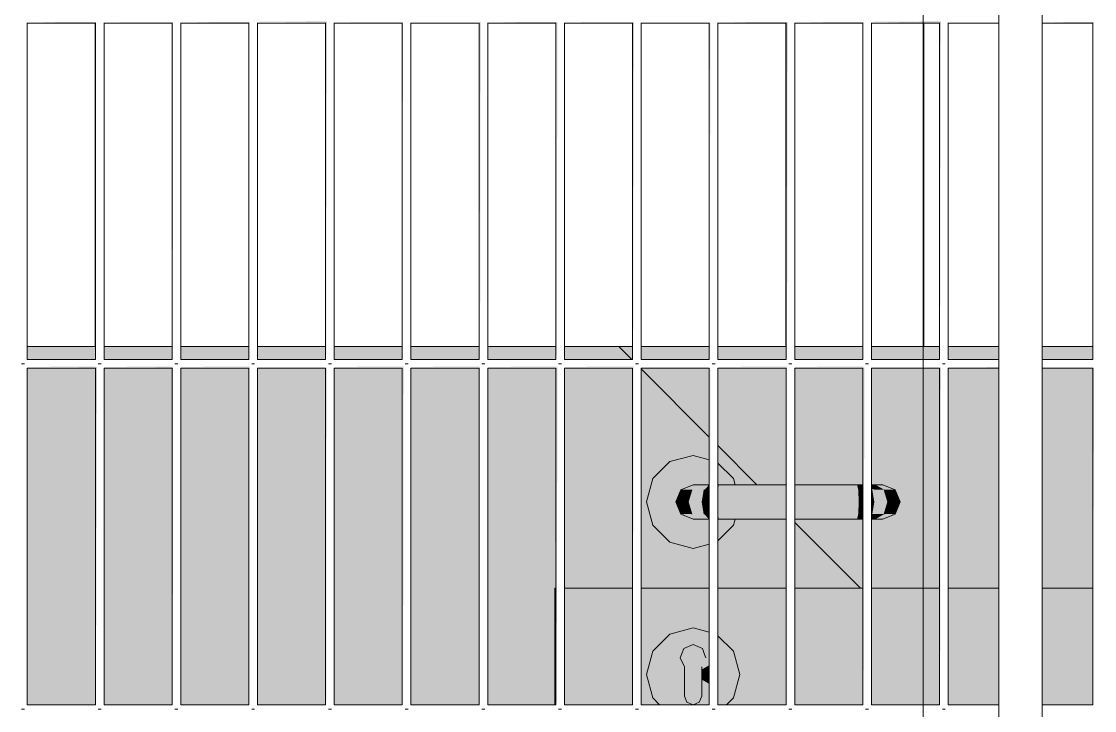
# Model space of a CAD drawing. Header units: metres. Extents: x -14 to 130, y -38 to 4.
# Drawn here: x 108.398 to 109.019, y -31.195 to -30.795 of the extents above; entities that cross this region are included whole.
import ezdxf

# ---------------------------------------------------------------- set-up
doc = ezdxf.new("R2010")
doc.units = ezdxf.units.M
doc.header["$MEASUREMENT"] = 0
for name, color, linetype in [('A-Ost_Ansicht Ost PP_2_140 Geländer transparent', 7, 'Continuous'), ('A-Ost_Ansicht Ost PP_2_717 Außen Ausstattung', 7, 'Continuous'), ('A-Ost_Ansicht Ost PP_2_725 Nachbarbebauung', 7, 'Continuous')]:
    doc.layers.add(name, color=color, linetype=linetype)

msp = doc.modelspace()

# ---------------------------------------------------------------- hatches: boundary and pattern name
at = {"layer": 'A-Ost_Ansicht Ost PP_2_140 Geländer transparent', "linetype": 'Continuous', "lineweight": 0, "true_color": 0x000000}
for points in [[(108.40087, -30.98373), (108.40087, -30.99123), (108.44034, -30.99123), (108.44034, -30.98373)], [(108.44534, -30.99123), (108.4848, -30.99123), (108.4848, -30.98373), (108.44534, -30.98373)], [(108.4898, -30.98373), (108.4898, -30.99123), (108.52927, -30.99123), (108.52927, -30.98373)], [(108.53427, -30.99123), (108.57373, -30.99123), (108.57373, -30.98373), (108.53427, -30.98373)], [(108.57873, -30.99123), (108.61819, -30.99123), (108.61819, -30.98373), (108.57873, -30.98373)], [(108.66266, -30.98373), (108.62319, -30.98373), (108.62319, -30.99123), (108.66266, -30.99123)], [(108.66766, -30.99123), (108.70712, -30.99123), (108.70712, -30.98373), (108.66766, -30.98373)], [(108.75159, -30.98373), (108.71212, -30.98373), (108.71212, -30.99123), (108.75159, -30.99123)], [(108.75659, -30.98373), (108.75659, -30.99123), (108.79605, -30.99123), (108.79605, -30.98373)], [(108.84052, -30.98373), (108.80105, -30.98373), (108.80105, -30.99123), (108.84052, -30.99123)], [(108.84552, -30.99123), (108.88498, -30.99123), (108.88498, -30.98373), (108.84552, -30.98373)], [(108.88998, -30.99123), (108.92944, -30.99123), (108.92944, -30.98373), (108.88998, -30.98373)], [(108.93444, -30.99123), (108.9639, -30.99123), (108.9639, -30.98373), (108.93444, -30.98373)], [(108.98892, -30.99123), (109.01837, -30.99123), (109.01837, -30.98373), (108.98892, -30.98373)], [(108.44034, -30.99623), (108.40087, -30.99623), (108.40087, -31.19123), (108.44034, -31.19123)], [(108.44534, -30.99623), (108.44534, -31.19123), (108.4848, -31.19123), (108.4848, -30.99623)], [(108.4898, -31.19123), (108.52927, -31.19123), (108.52927, -30.99623), (108.4898, -30.99623)], [(108.53427, -31.19123), (108.57373, -31.19123), (108.57373, -30.99623), (108.53427, -30.99623)], [(108.57873, -30.99623), (108.57873, -31.19123), (108.61819, -31.19123), (108.61819, -30.99623)], [(108.62319, -30.99623), (108.62319, -31.19123), (108.66266, -31.19123), (108.66266, -30.99623)], [(108.66766, -30.99623), (108.66766, -31.19123), (108.70665, -31.19123), (108.70665, -31.12373), (108.70712, -30.99623)], [(108.75159, -30.99623), (108.71212, -30.99623), (108.71212, -31.12373), (108.75159, -31.12373)], [(108.79605, -30.99623), (108.75659, -30.99623), (108.75659, -31.12373), (108.79605, -31.12373), (108.79605, -31.09821), (108.78665, -31.10073), (108.77315, -31.09711), (108.76327, -31.08723), (108.75965, -31.07373), (108.76327, -31.06023), (108.77315, -31.05035), (108.78665, -31.04673), (108.79605, -31.04925)], [(108.80105, -31.05125), (108.81004, -31.06023), (108.81097, -31.06373), (108.84052, -31.06373), (108.84052, -30.99623), (108.80105, -30.99623)], [(108.84552, -30.99623), (108.84552, -31.06373), (108.88498, -31.06373), (108.88498, -30.99623)], [(108.89665, -31.08373), (108.88998, -31.08373), (108.88998, -31.12373), (108.92944, -31.12373), (108.92944, -30.99623), (108.88998, -30.99623), (108.88998, -31.06373), (108.89665, -31.06373), (108.90372, -31.06666), (108.90665, -31.07373), (108.90372, -31.0808)], [(108.9639, -30.99623), (108.93444, -30.99623), (108.93444, -31.12373), (108.9639, -31.12373)], [(108.98892, -30.99623), (108.98892, -31.12373), (109.01837, -31.12373), (109.01837, -30.99623)], [(108.75965, -31.07373), (108.76327, -31.08723), (108.77315, -31.09711), (108.78665, -31.10073), (108.79605, -31.09821), (108.79605, -31.08373), (108.78665, -31.08373), (108.77958, -31.0808), (108.77665, -31.07373), (108.77958, -31.06666), (108.78665, -31.06373), (108.79605, -31.06373), (108.79605, -31.04925), (108.78665, -31.04673), (108.77315, -31.05035), (108.76327, -31.06023)], [(108.80105, -31.05125), (108.80105, -31.06373), (108.81097, -31.06373), (108.81004, -31.06023)], [(108.77958, -31.06666), (108.77665, -31.07373), (108.77838, -31.07373), (108.78113, -31.06666)], [(108.78113, -31.06666), (108.77838, -31.07373), (108.78384, -31.07373), (108.78595, -31.06666)], [(108.78665, -31.06373), (108.77958, -31.06666), (108.78113, -31.06666), (108.7878, -31.06373)], [(108.7878, -31.06373), (108.78113, -31.06666), (108.78595, -31.06666), (108.79105, -31.06373)], [(108.78595, -31.06666), (108.78384, -31.07373), (108.79201, -31.07373), (108.79315, -31.06666)], [(108.79105, -31.06373), (108.78595, -31.06666), (108.79315, -31.06666), (108.79591, -31.06373)], [(108.79201, -31.07373), (108.79605, -31.07373), (108.79605, -31.06666), (108.79315, -31.06666)], [(108.79315, -31.06666), (108.79605, -31.06666), (108.79605, -31.06373)], [(108.80105, -31.06373), (108.80105, -31.06626), (108.80165, -31.06373)], [(108.80105, -31.06666), (108.84052, -31.06666), (108.84052, -31.06373), (108.80165, -31.06373), (108.80105, -31.06626)], [(108.80105, -31.06666), (108.80105, -31.07373), (108.84052, -31.07373), (108.84052, -31.06666)], [(108.88165, -31.06373), (108.84552, -31.06373), (108.84552, -31.06666), (108.88235, -31.06666)], [(108.88235, -31.06666), (108.84552, -31.06666), (108.84552, -31.07373), (108.88264, -31.07373)], [(108.88165, -31.06373), (108.88235, -31.06666), (108.88498, -31.06666), (108.88498, -31.06373)], [(108.88235, -31.06666), (108.88264, -31.07373), (108.88498, -31.07373), (108.88498, -31.06666)], [(108.89226, -31.06373), (108.88998, -31.06373), (108.88998, -31.06648), (108.89736, -31.06666)], [(108.89015, -31.06666), (108.88998, -31.07373), (108.8913, -31.07373)], [(108.89015, -31.06666), (108.8913, -31.07373), (108.89947, -31.07373), (108.89736, -31.06666)], [(108.89226, -31.06373), (108.89736, -31.06666), (108.90217, -31.06666), (108.89551, -31.06373)], [(108.89551, -31.06373), (108.90217, -31.06666), (108.90372, -31.06666), (108.89665, -31.06373)], [(108.89736, -31.06666), (108.89947, -31.07373), (108.90493, -31.07373), (108.90217, -31.06666)], [(108.90217, -31.06666), (108.90493, -31.07373), (108.90665, -31.07373), (108.90372, -31.06666)], [(108.77665, -31.07373), (108.77958, -31.0808), (108.78113, -31.0808), (108.77838, -31.07373)], [(108.77838, -31.07373), (108.78113, -31.0808), (108.78595, -31.0808), (108.78384, -31.07373)], [(108.78384, -31.07373), (108.78595, -31.0808), (108.79315, -31.0808), (108.79201, -31.07373)], [(108.79201, -31.07373), (108.79315, -31.0808), (108.79605, -31.0808), (108.79605, -31.07373)], [(108.80105, -31.07373), (108.80105, -31.0808), (108.84052, -31.0808), (108.84052, -31.07373)], [(108.88264, -31.07373), (108.84552, -31.07373), (108.84552, -31.0808), (108.88235, -31.0808)], [(108.88235, -31.0808), (108.88498, -31.0808), (108.88498, -31.07373), (108.88264, -31.07373)], [(108.8913, -31.07373), (108.88998, -31.07373), (108.88998, -31.0808)], [(108.8913, -31.07373), (108.89015, -31.0808), (108.89736, -31.0808), (108.89947, -31.07373)], [(108.89947, -31.07373), (108.89736, -31.0808), (108.90217, -31.0808), (108.90493, -31.07373)], [(108.90493, -31.07373), (108.90217, -31.0808), (108.90372, -31.0808), (108.90665, -31.07373)], [(108.77958, -31.0808), (108.78665, -31.08373), (108.7878, -31.08373), (108.78113, -31.0808)], [(108.78113, -31.0808), (108.7878, -31.08373), (108.79105, -31.08373), (108.78595, -31.0808)], [(108.78595, -31.0808), (108.79105, -31.08373), (108.79591, -31.08373), (108.79315, -31.0808)], [(108.79315, -31.0808), (108.79591, -31.08373), (108.79605, -31.0808)], [(108.80105, -31.0812), (108.80165, -31.08373), (108.84052, -31.08373), (108.84052, -31.0808), (108.80105, -31.0808)], [(108.80105, -31.0812), (108.80105, -31.08373), (108.80165, -31.08373)], [(108.88235, -31.0808), (108.84552, -31.0808), (108.84552, -31.08373), (108.88165, -31.08373)], [(108.88165, -31.08373), (108.88498, -31.08373), (108.88498, -31.0808), (108.88235, -31.0808)], [(108.89015, -31.0808), (108.88998, -31.08373), (108.89226, -31.08373), (108.89736, -31.0808)], [(108.89736, -31.0808), (108.89226, -31.08373), (108.89551, -31.08373), (108.90217, -31.0808)], [(108.90217, -31.0808), (108.89551, -31.08373), (108.89665, -31.08373), (108.90372, -31.0808)], [(108.80105, -31.09621), (108.80105, -31.12373), (108.84052, -31.12373), (108.84052, -31.08373), (108.81097, -31.08373), (108.81004, -31.08723)], [(108.80105, -31.09621), (108.81004, -31.08723), (108.81097, -31.08373), (108.80105, -31.08373)], [(108.84552, -31.12373), (108.88498, -31.12373), (108.88498, -31.08373), (108.84552, -31.08373)], [(108.70665, -31.12373), (108.70665, -31.19123), (108.70712, -31.12373)], [(108.71212, -31.12373), (108.71212, -31.19123), (108.75159, -31.19123), (108.75159, -31.12373)], [(108.75659, -31.12373), (108.75659, -31.19123), (108.76727, -31.19123), (108.76327, -31.18723), (108.75965, -31.17373), (108.76327, -31.16023), (108.77315, -31.15035), (108.78665, -31.14673), (108.79605, -31.14925), (108.79605, -31.12373)], [(108.80105, -31.12373), (108.80105, -31.15125), (108.81004, -31.16023), (108.81365, -31.17373), (108.81004, -31.18723), (108.80604, -31.19123), (108.84052, -31.19123), (108.84052, -31.12373)], [(108.84552, -31.12373), (108.84552, -31.19123), (108.88498, -31.19123), (108.88498, -31.12373)], [(108.92944, -31.12373), (108.88998, -31.12373), (108.88998, -31.19123), (108.92944, -31.19123)], [(108.9639, -31.12373), (108.93444, -31.12373), (108.93444, -31.19123), (108.9639, -31.19123)], [(108.98892, -31.19123), (109.01837, -31.19123), (109.01837, -31.12373), (108.98892, -31.12373)], [(108.78665, -31.14673), (108.77315, -31.15035), (108.78665, -31.14683)], [(108.78128, -31.15859), (108.78665, -31.1563), (108.78665, -31.14683), (108.7732, -31.15043), (108.77993, -31.16209)], [(108.78665, -31.14673), (108.79605, -31.14935)], [(108.79605, -31.14935), (108.78665, -31.14683), (108.78665, -31.1563), (108.79203, -31.15859), (108.79337, -31.16209), (108.79605, -31.15745)], [(108.77315, -31.15035), (108.76327, -31.16023), (108.7732, -31.15043)], [(108.77919, -31.16404), (108.77993, -31.16209), (108.7732, -31.15043), (108.76336, -31.16028), (108.78165, -31.17084), (108.78165, -31.16933)], [(108.81004, -31.16023), (108.80105, -31.15125), (108.80995, -31.16028)], [(108.80105, -31.15138), (108.80105, -31.16542), (108.80995, -31.16028)], [(108.76327, -31.16023), (108.75965, -31.17373), (108.76336, -31.16028)], [(108.78165, -31.17373), (108.78165, -31.17084), (108.76336, -31.16028), (108.75975, -31.17373)], [(108.78128, -31.15859), (108.77919, -31.16404), (108.78165, -31.16933), (108.78165, -31.18623), (108.78312, -31.18977), (108.78665, -31.19123), (108.79019, -31.18977), (108.79165, -31.18623), (108.79165, -31.16933), (108.79412, -31.16404), (108.79203, -31.15859), (108.78665, -31.1563)], [(108.79165, -31.17084), (108.79605, -31.1683), (108.79605, -31.15745), (108.79337, -31.16209), (108.79412, -31.16404), (108.79165, -31.16933)], [(108.80995, -31.16028), (108.80105, -31.16542), (108.80105, -31.17373), (108.81355, -31.17373)], [(108.81365, -31.17373), (108.81004, -31.16023), (108.81355, -31.17373)], [(108.75965, -31.17373), (108.76327, -31.18723), (108.75975, -31.17373)], [(108.78165, -31.17662), (108.78165, -31.17373), (108.75975, -31.17373), (108.76336, -31.18718)], [(108.79165, -31.17084), (108.79165, -31.17373), (108.79605, -31.17373), (108.79605, -31.1683)], [(108.79165, -31.17373), (108.79165, -31.17662), (108.79605, -31.17916), (108.79605, -31.17373)], [(108.81355, -31.17373), (108.80105, -31.17373), (108.80105, -31.18204), (108.80995, -31.18718)], [(108.81004, -31.18723), (108.81365, -31.17373), (108.80995, -31.18718)], [(108.76336, -31.18718), (108.76741, -31.19123), (108.77655, -31.19123), (108.78165, -31.18239), (108.78165, -31.17662)], [(108.79165, -31.18239), (108.79605, -31.19001), (108.79605, -31.17916), (108.79165, -31.17662)], [(108.78165, -31.18239), (108.77655, -31.19123), (108.78665, -31.19123), (108.78312, -31.18977), (108.78165, -31.18623)], [(108.79019, -31.18977), (108.78665, -31.19123), (108.79605, -31.19123), (108.79605, -31.19001), (108.79165, -31.18239), (108.79165, -31.18623)], [(108.80105, -31.19123), (108.8059, -31.19123), (108.80995, -31.18718), (108.80105, -31.18204)], [(108.76336, -31.18718), (108.76727, -31.19123)], [(108.8059, -31.19123), (108.81004, -31.18723)]]:
    msp.add_hatch(color=18, dxfattribs=at).paths.add_polyline_path(points)
at = {"layer": 'A-Ost_Ansicht Ost PP_2_717 Außen Ausstattung', "linetype": 'Continuous', "lineweight": 0, "true_color": 0x000000}
for points in [[(108.39998, -30.79534), (108.44092, -30.79564)], [(108.44092, -30.79564), (108.40029, -30.79564), (108.44067, -30.79589)], [(108.44067, -30.79589), (108.40054, -30.79589), (108.44049, -30.79608)], [(108.44049, -30.79608), (108.40072, -30.79608), (108.44038, -30.79619)], [(108.44038, -30.99127), (108.44049, -30.79608)], [(108.44067, -30.79589), (108.44049, -30.99138)], [(108.44092, -30.79564), (108.44067, -30.99156)], [(108.44092, -30.99181), (108.44123, -30.79534)], [(108.44444, -30.79534), (108.48539, -30.79564)], [(108.44475, -30.79564), (108.48514, -30.79589)], [(108.48514, -30.79589), (108.445, -30.79589), (108.48495, -30.79608)], [(108.48495, -30.79608), (108.44519, -30.79608), (108.48484, -30.79619)], [(108.48495, -30.79608), (108.48484, -30.99127)], [(108.48495, -30.79608), (108.48495, -30.99138), (108.48514, -30.79589)], [(108.48514, -30.79589), (108.48514, -30.99156), (108.48539, -30.79564)], [(108.48539, -30.99181), (108.48569, -30.79534)], [(108.48891, -30.79534), (108.52985, -30.79564)], [(108.52985, -30.79564), (108.48922, -30.79564), (108.5296, -30.79589)], [(108.5296, -30.79589), (108.48947, -30.79589), (108.52942, -30.79608)], [(108.48965, -30.79608), (108.5293, -30.79619)], [(108.5293, -30.99127), (108.52942, -30.79608)], [(108.52942, -30.79608), (108.52942, -30.99138), (108.5296, -30.79589)], [(108.52985, -30.79564), (108.5296, -30.99156)], [(108.52985, -30.99181), (108.53016, -30.79534)], [(108.57462, -30.79534), (108.53337, -30.79534), (108.57431, -30.79564)], [(108.57431, -30.79564), (108.53368, -30.79564), (108.57406, -30.79589)], [(108.53393, -30.79589), (108.57388, -30.79608)], [(108.53411, -30.79608), (108.57377, -30.79619)], [(108.57388, -30.79608), (108.57377, -30.99127)], [(108.57388, -30.79608), (108.57388, -30.99138), (108.57406, -30.79589)], [(108.57406, -30.79589), (108.57406, -30.99156), (108.57431, -30.79564)], [(108.57431, -30.79564), (108.57431, -30.99181), (108.57462, -30.79534)], [(108.57784, -30.79534), (108.61878, -30.79564)], [(108.57814, -30.79564), (108.61853, -30.79589)], [(108.61853, -30.79589), (108.57839, -30.79589), (108.61834, -30.79608)], [(108.57858, -30.79608), (108.61823, -30.79619)], [(108.61823, -30.99127), (108.61834, -30.79608)], [(108.61834, -30.79608), (108.61834, -30.99138), (108.61853, -30.79589)], [(108.61878, -30.79564), (108.61853, -30.99156)], [(108.61878, -30.99181), (108.61909, -30.79534)], [(108.6223, -30.79534), (108.66324, -30.79564)], [(108.62261, -30.79564), (108.66299, -30.79589)], [(108.62286, -30.79589), (108.66281, -30.79608)], [(108.66281, -30.79608), (108.62304, -30.79608), (108.6627, -30.79619)], [(108.66281, -30.79608), (108.6627, -30.99127)], [(108.66299, -30.79589), (108.66281, -30.99138)], [(108.66299, -30.79589), (108.66299, -30.99156), (108.66324, -30.79564)], [(108.66324, -30.79564), (108.66324, -30.99181), (108.66355, -30.79534)], [(108.66676, -30.79534), (108.70771, -30.79564)], [(108.70771, -30.79564), (108.66707, -30.79564), (108.70746, -30.79589)], [(108.70746, -30.79589), (108.66732, -30.79589), (108.70727, -30.79608)], [(108.66751, -30.79608), (108.70716, -30.79619)], [(108.70716, -30.79619), (108.70716, -30.99127), (108.70727, -30.79608)], [(108.70727, -30.79608), (108.70727, -30.99138), (108.70746, -30.79589)], [(108.70771, -30.79564), (108.70746, -30.99156)], [(108.70771, -30.79564), (108.70771, -30.99181), (108.70801, -30.79534)], [(108.71123, -30.79534), (108.75217, -30.79564)], [(108.71154, -30.79564), (108.75192, -30.79589)], [(108.75192, -30.79589), (108.71179, -30.79589), (108.75174, -30.79608)], [(108.71197, -30.79608), (108.75163, -30.79619)], [(108.75174, -30.79608), (108.75163, -30.99127)], [(108.75174, -30.79608), (108.75174, -30.99138), (108.75192, -30.79589)], [(108.75192, -30.79589), (108.75192, -30.99156), (108.75217, -30.79564)], [(108.75217, -30.79564), (108.75217, -30.99181), (108.75248, -30.79534)], [(108.75569, -30.79534), (108.79664, -30.79564)], [(108.756, -30.79564), (108.79639, -30.79589)], [(108.75625, -30.79589), (108.7962, -30.79608)], [(108.7962, -30.79608), (108.75644, -30.79608), (108.79609, -30.79619)], [(108.79609, -30.99127), (108.7962, -30.79608)], [(108.7962, -30.79608), (108.7962, -30.99138), (108.79639, -30.79589)], [(108.79639, -30.79589), (108.79639, -30.99156), (108.79664, -30.79564)], [(108.79664, -30.99181), (108.79694, -30.79534)], [(108.80016, -30.79534), (108.8411, -30.79564)], [(108.8411, -30.79564), (108.80047, -30.79564), (108.84085, -30.79589)], [(108.84085, -30.79589), (108.80072, -30.79589), (108.84067, -30.79608)], [(108.84067, -30.79608), (108.8009, -30.79608), (108.84055, -30.79619)], [(108.84067, -30.79608), (108.84055, -30.99127)], [(108.84067, -30.79608), (108.84067, -30.99138), (108.84085, -30.79589)], [(108.84085, -30.79589), (108.84085, -30.99156), (108.8411, -30.79564)], [(108.8411, -30.79564), (108.8411, -30.99181), (108.84141, -30.79534)], [(108.84462, -30.79534), (108.88556, -30.79564)], [(108.88556, -30.79564), (108.84493, -30.79564), (108.88531, -30.79589)], [(108.88531, -30.79589), (108.84518, -30.79589), (108.88513, -30.79608)], [(108.84536, -30.79608), (108.88502, -30.79619)], [(108.88502, -30.99127), (108.88513, -30.79608)], [(108.88513, -30.79608), (108.88513, -30.99138), (108.88531, -30.79589)], [(108.88556, -30.79564), (108.88531, -30.99156)], [(108.88556, -30.99181), (108.88587, -30.79534)], [(108.93034, -30.79534), (108.88909, -30.79534), (108.93003, -30.79564)], [(108.93003, -30.79564), (108.88939, -30.79564), (108.92978, -30.79589)], [(108.92978, -30.79589), (108.88964, -30.79589), (108.92959, -30.79608)], [(108.92959, -30.79608), (108.88983, -30.79608), (108.92948, -30.79619)], [(108.92959, -30.79608), (108.92948, -30.99127)], [(108.92978, -30.79589), (108.92959, -30.99138)], [(108.92978, -30.79589), (108.92978, -30.99156), (108.93003, -30.79564)], [(108.93003, -30.79564), (108.93003, -30.99181), (108.93034, -30.79534)], [(108.93355, -30.79534), (108.9639, -30.79564)], [(108.93386, -30.79564), (108.9639, -30.79589)], [(108.93411, -30.79589), (108.9639, -30.79608)], [(108.93429, -30.79608), (108.9639, -30.79619)], [(108.98891, -30.79534), (109.01896, -30.79564)], [(109.01896, -30.79564), (108.98891, -30.79564), (109.01871, -30.79589)], [(109.01871, -30.79589), (108.98891, -30.79589), (109.01852, -30.79608)], [(108.98891, -30.79619), (109.01841, -30.79619), (108.98891, -30.79608)], [(109.01852, -30.79608), (109.01841, -30.99127)], [(109.01871, -30.79589), (109.01852, -30.99138)], [(109.01871, -30.99156), (109.01896, -30.79564)], [(109.01896, -30.99181), (109.01926, -30.79534)], [(108.95182, -30.99127), (108.9639, -30.99138)], [(108.95224, -30.99138), (108.9639, -30.99156)], [(108.95264, -30.99156), (108.9639, -30.99181)], [(108.95299, -30.99181), (108.9639, -30.99212)], [(108.9533, -30.99212), (108.9639, -30.99248)], [(108.95355, -30.99248), (108.9639, -30.99287)], [(108.95374, -30.99287), (108.9639, -30.9933)], [(108.95385, -30.9933), (108.9639, -30.99373)], [(108.95389, -30.99373), (108.9639, -30.99416)], [(108.44123, -30.99534), (108.39998, -30.99534), (108.44092, -30.99564)], [(108.44092, -30.99564), (108.40029, -30.99564), (108.44067, -30.99589)], [(108.40054, -30.99589), (108.44049, -30.99608)], [(108.44049, -30.99608), (108.40072, -30.99608), (108.44038, -30.99619)], [(108.44038, -30.99619), (108.44038, -31.19127), (108.44049, -30.99608)], [(108.44067, -30.99589), (108.44049, -31.19138)], [(108.44067, -30.99589), (108.44067, -31.19156), (108.44092, -30.99564)], [(108.44092, -30.99564), (108.44092, -31.19181), (108.44123, -30.99534)], [(108.48569, -30.99534), (108.44444, -30.99534), (108.48539, -30.99564)], [(108.48539, -30.99564), (108.44475, -30.99564), (108.48514, -30.99589)], [(108.445, -30.99589), (108.48495, -30.99608)], [(108.48495, -30.99608), (108.44519, -30.99608), (108.48484, -30.99619)], [(108.48484, -30.99619), (108.48484, -31.19127), (108.48495, -30.99608)], [(108.48495, -30.99608), (108.48495, -31.19138), (108.48514, -30.99589)], [(108.48514, -30.99589), (108.48514, -31.19156), (108.48539, -30.99564)], [(108.48569, -30.99534), (108.48539, -31.19181)], [(108.53016, -30.99534), (108.48891, -30.99534), (108.52985, -30.99564)], [(108.48922, -30.99564), (108.5296, -30.99589)], [(108.5296, -30.99589), (108.48947, -30.99589), (108.52942, -30.99608)], [(108.52942, -30.99608), (108.48965, -30.99608), (108.5293, -30.99619)], [(108.5293, -30.99619), (108.5293, -31.19127), (108.52942, -30.99608)], [(108.5296, -30.99589), (108.52942, -31.19138)], [(108.52985, -30.99564), (108.5296, -31.19156)], [(108.52985, -31.19181), (108.53016, -30.99534)], [(108.53337, -30.99534), (108.57431, -30.99564)], [(108.53368, -30.99564), (108.57406, -30.99589)], [(108.53393, -30.99589), (108.57388, -30.99608)], [(108.53411, -30.99608), (108.57377, -30.99619)], [(108.57388, -30.99608), (108.57377, -31.19127)], [(108.57388, -30.99608), (108.57388, -31.19138), (108.57406, -30.99589)], [(108.57406, -30.99589), (108.57406, -31.19156), (108.57431, -30.99564)], [(108.57462, -30.99534), (108.57431, -31.19181)], [(108.61909, -30.99534), (108.57784, -30.99534), (108.61878, -30.99564)], [(108.57814, -30.99564), (108.61853, -30.99589)], [(108.61853, -30.99589), (108.57839, -30.99589), (108.61834, -30.99608)], [(108.61834, -30.99608), (108.57858, -30.99608), (108.61823, -30.99619)], [(108.61823, -30.99619), (108.61823, -31.19127), (108.61834, -30.99608)], [(108.61853, -30.99589), (108.61834, -31.19138)], [(108.61878, -30.99564), (108.61853, -31.19156)], [(108.61878, -30.99564), (108.61878, -31.19181), (108.61909, -30.99534)], [(108.66355, -30.99534), (108.6223, -30.99534), (108.66324, -30.99564)], [(108.62261, -30.99564), (108.66299, -30.99589)], [(108.66299, -30.99589), (108.62286, -30.99589), (108.66281, -30.99608)], [(108.62304, -30.99608), (108.6627, -30.99619)], [(108.6627, -30.99619), (108.6627, -31.19127), (108.66281, -30.99608)], [(108.66281, -30.99608), (108.66281, -31.19138), (108.66299, -30.99589)], [(108.66324, -30.99564), (108.66299, -31.19156)], [(108.66355, -30.99534), (108.66324, -31.19181)], [(108.70801, -30.99534), (108.66676, -30.99534), (108.70771, -30.99564)], [(108.66707, -30.99564), (108.70746, -30.99589)], [(108.66732, -30.99589), (108.70727, -30.99608)], [(108.70727, -30.99608), (108.66751, -30.99608), (108.70716, -30.99619)], [(108.70716, -31.19127), (108.70727, -30.99608)], [(108.70746, -30.99589), (108.70727, -31.19138)], [(108.70746, -30.99589), (108.70746, -31.19156), (108.70771, -30.99564)], [(108.70771, -30.99564), (108.70771, -31.19181), (108.70801, -30.99534)], [(108.75248, -30.99534), (108.71123, -30.99534), (108.75217, -30.99564)], [(108.71154, -30.99564), (108.75192, -30.99589)], [(108.71179, -30.99589), (108.75174, -30.99608)], [(108.75174, -30.99608), (108.71197, -30.99608), (108.75163, -30.99619)], [(108.75163, -31.19127), (108.75174, -30.99608)], [(108.75192, -30.99589), (108.75174, -31.19138)], [(108.75217, -30.99564), (108.75192, -31.19156)], [(108.75217, -30.99564), (108.75217, -31.19181), (108.75248, -30.99534)], [(108.75569, -30.99534), (108.79664, -30.99564)], [(108.756, -30.99564), (108.79639, -30.99589)], [(108.75625, -30.99589), (108.7962, -30.99608)], [(108.75644, -30.99608), (108.79609, -30.99619)], [(108.79609, -31.19127), (108.7962, -30.99608)], [(108.79639, -30.99589), (108.7962, -31.19138)], [(108.79639, -30.99589), (108.79639, -31.19156), (108.79664, -30.99564)], [(108.79664, -31.19181), (108.79694, -30.99534)], [(108.84141, -30.99534), (108.80016, -30.99534), (108.8411, -30.99564)], [(108.80047, -30.99564), (108.84085, -30.99589)], [(108.84085, -30.99589), (108.80072, -30.99589), (108.84067, -30.99608)], [(108.84067, -30.99608), (108.8009, -30.99608), (108.84055, -30.99619)], [(108.84055, -31.19127), (108.84067, -30.99608)], [(108.84067, -30.99608), (108.84067, -31.19138), (108.84085, -30.99589)], [(108.8411, -30.99564), (108.84085, -31.19156)], [(108.84141, -30.99534), (108.8411, -31.19181)], [(108.88587, -30.99534), (108.84462, -30.99534), (108.88556, -30.99564)], [(108.84493, -30.99564), (108.88531, -30.99589)], [(108.88531, -30.99589), (108.84518, -30.99589), (108.88513, -30.99608)], [(108.84536, -30.99608), (108.88502, -30.99619)], [(108.88502, -31.19127), (108.88513, -30.99608)], [(108.88531, -30.99589), (108.88513, -31.19138)], [(108.88556, -30.99564), (108.88531, -31.19156)], [(108.88556, -30.99564), (108.88556, -31.19181), (108.88587, -30.99534)], [(108.88909, -30.99534), (108.93003, -30.99564)], [(108.88939, -30.99564), (108.92978, -30.99589)], [(108.88964, -30.99589), (108.92959, -30.99608)], [(108.88983, -30.99608), (108.92948, -30.99619)], [(108.92948, -31.19127), (108.92959, -30.99608)], [(108.92959, -30.99608), (108.92959, -31.19138), (108.92978, -30.99589)], [(108.92978, -30.99589), (108.92978, -31.19156), (108.93003, -30.99564)], [(108.93003, -30.99564), (108.93003, -31.19181), (108.93034, -30.99534)], [(108.93355, -30.99534), (108.9639, -30.99564)], [(108.9639, -30.99564), (108.93386, -30.99564), (108.9639, -30.99589)], [(108.93411, -30.99589), (108.9639, -30.99608)], [(108.93429, -30.99608), (108.9639, -30.99619)], [(108.95355, -30.99498), (108.9639, -30.99533)], [(108.95374, -30.99458), (108.9639, -30.99498)], [(108.95385, -30.99416), (108.9639, -30.99458)], [(108.98891, -30.99534), (109.01896, -30.99564)], [(108.98891, -30.99564), (109.01871, -30.99589)], [(108.98891, -30.99608), (109.01852, -30.99608), (108.98891, -30.99589)], [(108.98891, -30.99608), (109.01841, -30.99619)], [(109.01852, -30.99608), (109.01841, -31.19127)], [(109.01852, -30.99608), (109.01852, -31.19138), (109.01871, -30.99589)], [(109.01871, -30.99589), (109.01871, -31.19156), (109.01896, -30.99564)], [(109.01896, -31.19181), (109.01926, -30.99534)], [(108.95182, -31.19127), (108.9639, -31.19138)], [(108.95224, -31.19138), (108.9639, -31.19156)], [(108.95264, -31.19156), (108.9639, -31.19181)], [(108.95299, -31.19181), (108.9639, -31.19212)], [(108.9533, -31.19212), (108.9639, -31.19248)], [(108.95355, -31.19248), (108.9639, -31.19287)], [(108.95374, -31.19287), (108.9639, -31.1933)], [(108.95385, -31.1933), (108.9639, -31.19373)], [(108.95385, -31.19416), (108.9639, -31.19458)], [(108.95389, -31.19373), (108.9639, -31.19416)]]:
    msp.add_hatch(color=18, dxfattribs=at).paths.add_polyline_path(points)

# ---------------------------------------------------------------- linework, layer by layer
at = {"layer": 'A-Ost_Ansicht Ost PP_2_140 Geländer transparent', "color": 7, "linetype": 'Continuous', "lineweight": 18, "ltscale": 1000}
for p, q in [((108.40087, -30.98373), (108.44034, -30.98373)), ((108.44534, -30.98373), (108.4848, -30.98373)), ((108.4898, -30.98373), (108.52927, -30.98373)), ((108.53427, -30.98373), (108.57373, -30.98373)), ((108.57873, -30.98373), (108.6182, -30.98373)), ((108.62319, -30.98373), (108.66266, -30.98373)), ((108.66766, -30.98373), (108.70712, -30.98373)), ((108.71212, -30.98373), (108.75159, -30.98373)), ((108.75118, -30.99123), (108.74368, -30.98373)), ((108.75659, -30.98373), (108.79605, -30.98373)), ((108.80105, -30.98373), (108.84052, -30.98373)), ((108.84552, -30.98373), (108.88498, -30.98373)), ((108.88998, -30.98373), (108.92945, -30.98373)), ((108.93444, -30.98373), (108.9639, -30.98373)), ((108.98892, -30.98373), (109.01838, -30.98373)), ((108.79605, -31.03611), (108.75659, -30.99664)), ((108.82368, -31.06373), (108.80105, -31.04111)), ((108.88368, -31.12373), (108.84552, -31.08557))]:
    msp.add_line(p, q, dxfattribs=at)
at = {"layer": 'A-Ost_Ansicht Ost PP_2_140 Geländer transparent', "color": 7, "linetype": 'Continuous', "lineweight": 13, "ltscale": 1000}
for p, q in [((108.78665, -31.04673), (108.77315, -31.05035)), ((108.79605, -31.04925), (108.78665, -31.04673)), ((108.77315, -31.05035), (108.76327, -31.06023)), ((108.81004, -31.06023), (108.80105, -31.05124)), ((108.76327, -31.06023), (108.75965, -31.07373)), ((108.81097, -31.06373), (108.81004, -31.06023)), ((108.77958, -31.06666), (108.77665, -31.07373)), ((108.78113, -31.06666), (108.77838, -31.07373)), ((108.78665, -31.06373), (108.77958, -31.06666)), ((108.78595, -31.06666), (108.78384, -31.07373)), ((108.78665, -31.06373), (108.7878, -31.06373)), ((108.7878, -31.06373), (108.79105, -31.06373)), ((108.79105, -31.06373), (108.79591, -31.06373)), ((108.79315, -31.06666), (108.79201, -31.07373)), ((108.79591, -31.06373), (108.79605, -31.06373)), ((108.80105, -31.06373), (108.80165, -31.06373)), ((108.80165, -31.06373), (108.84052, -31.06373)), ((108.84552, -31.06373), (108.88165, -31.06373)), ((108.88165, -31.06373), (108.88498, -31.06373)), ((108.88998, -31.06373), (108.89226, -31.06373)), ((108.89015, -31.06666), (108.8913, -31.07373)), ((108.89226, -31.06373), (108.89551, -31.06373)), ((108.89551, -31.06373), (108.89665, -31.06373)), ((108.89665, -31.06373), (108.90372, -31.06666)), ((108.89736, -31.06666), (108.89947, -31.07373)), ((108.90217, -31.06666), (108.90493, -31.07373)), ((108.90372, -31.06666), (108.90665, -31.07373)), ((108.75965, -31.07373), (108.76327, -31.08723)), ((108.77665, -31.07373), (108.77958, -31.0808)), ((108.77838, -31.07373), (108.78113, -31.0808)), ((108.78384, -31.07373), (108.78595, -31.0808)), ((108.79201, -31.07373), (108.79315, -31.0808)), ((108.8913, -31.07373), (108.89015, -31.0808)), ((108.89947, -31.07373), (108.89736, -31.0808)), ((108.90493, -31.07373), (108.90217, -31.0808)), ((108.90665, -31.07373), (108.90372, -31.0808)), ((108.77958, -31.0808), (108.78665, -31.08373)), ((108.90372, -31.0808), (108.89665, -31.08373)), ((108.76327, -31.08723), (108.77315, -31.09711)), ((108.78665, -31.08373), (108.7878, -31.08373)), ((108.7878, -31.08373), (108.79105, -31.08373)), ((108.79105, -31.08373), (108.79591, -31.08373)), ((108.79591, -31.08373), (108.79605, -31.08373)), ((108.80105, -31.08373), (108.80165, -31.08373)), ((108.80105, -31.09621), (108.81004, -31.08723)), ((108.80165, -31.08373), (108.84052, -31.08373)), ((108.81004, -31.08723), (108.81097, -31.08373)), ((108.84552, -31.08373), (108.88165, -31.08373)), ((108.88165, -31.08373), (108.88498, -31.08373)), ((108.88998, -31.08373), (108.89226, -31.08373)), ((108.89226, -31.08373), (108.89551, -31.08373)), ((108.89551, -31.08373), (108.89665, -31.08373)), ((108.77315, -31.09711), (108.78665, -31.10073)), ((108.78665, -31.10073), (108.79605, -31.09821)), ((108.70712, -31.12373), (108.70665, -31.12373)), ((108.70665, -31.12373), (108.70665, -31.19123)), ((108.75159, -31.12373), (108.71212, -31.12373)), ((108.79605, -31.12373), (108.75659, -31.12373)), ((108.84052, -31.12373), (108.80105, -31.12373)), ((108.88498, -31.12373), (108.84552, -31.12373)), ((108.92944, -31.12373), (108.88998, -31.12373)), ((108.9639, -31.12373), (108.93444, -31.12373)), ((109.01837, -31.12373), (108.98892, -31.12373)), ((108.78665, -31.14673), (108.77315, -31.15035)), ((108.79605, -31.14925), (108.78665, -31.14673)), ((108.77315, -31.15035), (108.76327, -31.16023)), ((108.81004, -31.16023), (108.80105, -31.15125)), ((108.76327, -31.16023), (108.75965, -31.17373)), ((108.78128, -31.15859), (108.77993, -31.16209)), ((108.78665, -31.1563), (108.78128, -31.15859)), ((108.79203, -31.15859), (108.78665, -31.1563)), ((108.79337, -31.16209), (108.79203, -31.15859)), ((108.81365, -31.17373), (108.81004, -31.16023)), ((108.77993, -31.16209), (108.77919, -31.16404)), ((108.77919, -31.16404), (108.78165, -31.16933)), ((108.79412, -31.16404), (108.79337, -31.16209)), ((108.75965, -31.17373), (108.76327, -31.18723)), ((108.78165, -31.16933), (108.78165, -31.17084)), ((108.78165, -31.17084), (108.78165, -31.17373)), ((108.78165, -31.17373), (108.78165, -31.17662)), ((108.79165, -31.17084), (108.79165, -31.16933)), ((108.79165, -31.17084), (108.79165, -31.17373)), ((108.79165, -31.17373), (108.79165, -31.17662)), ((108.81004, -31.18723), (108.81365, -31.17373)), ((108.78165, -31.17662), (108.78165, -31.18239)), ((108.79165, -31.17662), (108.79165, -31.18239)), ((108.78165, -31.18239), (108.78165, -31.18623)), ((108.78165, -31.18623), (108.78312, -31.18976)), ((108.79019, -31.18976), (108.79165, -31.18623)), ((108.79165, -31.18239), (108.79165, -31.18623)), ((108.76327, -31.18723), (108.76727, -31.19123)), ((108.78312, -31.18976), (108.78665, -31.19123)), ((108.78665, -31.19123), (108.79019, -31.18976)), ((108.80604, -31.19123), (108.81004, -31.18723))]:
    msp.add_line(p, q, dxfattribs=at)
at = {"layer": 'A-Ost_Ansicht Ost PP_2_717 Außen Ausstattung', "color": 7, "linetype": 'Continuous', "lineweight": 13, "ltscale": 1000}
for p, q in [((108.9639, -31.48754), (108.9639, -30.39373)), ((108.9889, -31.48304), (108.9889, -30.39373)), ((108.40087, -30.99125), (108.40087, -30.79621)), ((108.40087, -30.79623), (108.44034, -30.79623)), ((108.44031, -30.98373), (108.44031, -30.79623)), ((108.44034, -30.99125), (108.44034, -30.79621)), ((108.44534, -30.99125), (108.44534, -30.79621)), ((108.44534, -30.79623), (108.4848, -30.79623)), ((108.48477, -30.98373), (108.48477, -30.79623)), ((108.4848, -30.99125), (108.4848, -30.79621)), ((108.4898, -30.99125), (108.4898, -30.79621)), ((108.4898, -30.79623), (108.52927, -30.79623)), ((108.52924, -30.98373), (108.52924, -30.79623)), ((108.52927, -30.99125), (108.52927, -30.79621)), ((108.53427, -30.99125), (108.53427, -30.79621)), ((108.53427, -30.79623), (108.57373, -30.79623)), ((108.5737, -30.98373), (108.5737, -30.79623)), ((108.57373, -30.99125), (108.57373, -30.79621)), ((108.57873, -30.99125), (108.57873, -30.79621)), ((108.57873, -30.79623), (108.61819, -30.79623)), ((108.61817, -30.98373), (108.61817, -30.79623)), ((108.61819, -30.99125), (108.61819, -30.79621)), ((108.62319, -30.99125), (108.62319, -30.79621)), ((108.62319, -30.79623), (108.66266, -30.79623)), ((108.66263, -30.98373), (108.66263, -30.79623)), ((108.66266, -30.99125), (108.66266, -30.79621)), ((108.66766, -30.99125), (108.66766, -30.79621)), ((108.66766, -30.79623), (108.70712, -30.79623)), ((108.7071, -30.98373), (108.7071, -30.79623)), ((108.70712, -30.99125), (108.70712, -30.79621)), ((108.71212, -30.99125), (108.71212, -30.79621)), ((108.71212, -30.79623), (108.75159, -30.79623)), ((108.75156, -30.98373), (108.75156, -30.79623)), ((108.75159, -30.99125), (108.75159, -30.79621)), ((108.75659, -30.99125), (108.75659, -30.79621)), ((108.75659, -30.79623), (108.79605, -30.79623)), ((108.79602, -30.98373), (108.79602, -30.79623)), ((108.79605, -30.99125), (108.79605, -30.79621)), ((108.80105, -30.99125), (108.80105, -30.79621)), ((108.80105, -30.79623), (108.84052, -30.79623)), ((108.84049, -30.98373), (108.84049, -30.79623)), ((108.84052, -30.99125), (108.84052, -30.79621)), ((108.84552, -30.99125), (108.84552, -30.79621)), ((108.84552, -30.79623), (108.88498, -30.79623)), ((108.88495, -30.98373), (108.88495, -30.79623)), ((108.88498, -30.99125), (108.88498, -30.79621)), ((108.88998, -30.99125), (108.88998, -30.79621)), ((108.88998, -30.79623), (108.92944, -30.79623)), ((108.92942, -30.98373), (108.92942, -30.79623)), ((108.92944, -30.99125), (108.92944, -30.79621)), ((108.93444, -30.99125), (108.93444, -30.79621)), ((108.93444, -30.79623), (108.9639, -30.79623)), ((108.96388, -30.98373), (108.96388, -30.79623)), ((108.9889, -30.79623), (109.01837, -30.79623)), ((108.98892, -30.99123), (108.98892, -30.79623)), ((109.01835, -30.98373), (109.01835, -30.79623)), ((109.01837, -30.99125), (109.01837, -30.79621)), ((108.39752, -30.99373), (108.39794, -30.99373)), ((108.39794, -30.99373), (108.39837, -30.99373)), ((108.39837, -30.99373), (108.39881, -30.99373)), ((108.39881, -30.99373), (108.39923, -30.99373)), ((108.40087, -30.99123), (108.44034, -30.99123)), ((108.44198, -30.99373), (108.4424, -30.99373)), ((108.4424, -30.99373), (108.44284, -30.99373)), ((108.44284, -30.99373), (108.44327, -30.99373)), ((108.44327, -30.99373), (108.44369, -30.99373)), ((108.44534, -30.99123), (108.4848, -30.99123)), ((108.48644, -30.99373), (108.48687, -30.99373)), ((108.48687, -30.99373), (108.4873, -30.99373)), ((108.4873, -30.99373), (108.48773, -30.99373)), ((108.48773, -30.99373), (108.48815, -30.99373)), ((108.4898, -30.99123), (108.52927, -30.99123)), ((108.53091, -30.99373), (108.53133, -30.99373)), ((108.53133, -30.99373), (108.53176, -30.99373)), ((108.53176, -30.99373), (108.5322, -30.99373)), ((108.5322, -30.99373), (108.53262, -30.99373)), ((108.53427, -30.99123), (108.57373, -30.99123)), ((108.57537, -30.99373), (108.57579, -30.99373)), ((108.57579, -30.99373), (108.57623, -30.99373)), ((108.57623, -30.99373), (108.57666, -30.99373)), ((108.57666, -30.99373), (108.57708, -30.99373)), ((108.57873, -30.99123), (108.61819, -30.99123)), ((108.61984, -30.99373), (108.62026, -30.99373)), ((108.62026, -30.99373), (108.62069, -30.99373)), ((108.62069, -30.99373), (108.62113, -30.99373)), ((108.62113, -30.99373), (108.62155, -30.99373)), ((108.62319, -30.99123), (108.66266, -30.99123)), ((108.6643, -30.99373), (108.66472, -30.99373)), ((108.66472, -30.99373), (108.66516, -30.99373)), ((108.66516, -30.99373), (108.66559, -30.99373)), ((108.66559, -30.99373), (108.66601, -30.99373)), ((108.66766, -30.99123), (108.70712, -30.99123)), ((108.70877, -30.99373), (108.70919, -30.99373)), ((108.70919, -30.99373), (108.70962, -30.99373)), ((108.70962, -30.99373), (108.71006, -30.99373)), ((108.71006, -30.99373), (108.71048, -30.99373)), ((108.71212, -30.99123), (108.75159, -30.99123)), ((108.75323, -30.99373), (108.75365, -30.99373)), ((108.75365, -30.99373), (108.75409, -30.99373)), ((108.75409, -30.99373), (108.75452, -30.99373)), ((108.75452, -30.99373), (108.75494, -30.99373)), ((108.75659, -30.99123), (108.79605, -30.99123)), ((108.79769, -30.99373), (108.79812, -30.99373)), ((108.79812, -30.99373), (108.79855, -30.99373)), ((108.79855, -30.99373), (108.79898, -30.99373)), ((108.79898, -30.99373), (108.7994, -30.99373)), ((108.80105, -30.99123), (108.84052, -30.99123)), ((108.84216, -30.99373), (108.84258, -30.99373)), ((108.84258, -30.99373), (108.84301, -30.99373)), ((108.84301, -30.99373), (108.84345, -30.99373)), ((108.84345, -30.99373), (108.84387, -30.99373)), ((108.84552, -30.99123), (108.88498, -30.99123)), ((108.88662, -30.99373), (108.88704, -30.99373)), ((108.88704, -30.99373), (108.88748, -30.99373)), ((108.88748, -30.99373), (108.88791, -30.99373)), ((108.88791, -30.99373), (108.88833, -30.99373)), ((108.88998, -30.99123), (108.92945, -30.99123)), ((108.93109, -30.99373), (108.93151, -30.99373)), ((108.93151, -30.99373), (108.93194, -30.99373)), ((108.93194, -30.99373), (108.93238, -30.99373)), ((108.93238, -30.99373), (108.9328, -30.99373)), ((108.93444, -30.99123), (108.9639, -30.99123)), ((108.9889, -30.99123), (109.01837, -30.99123)), ((108.40087, -31.19125), (108.40087, -30.99621)), ((108.40087, -30.99623), (108.44034, -30.99623)), ((108.44034, -31.19125), (108.44034, -30.99621)), ((108.44534, -31.19125), (108.44534, -30.99621)), ((108.44534, -30.99623), (108.4848, -30.99623)), ((108.4848, -31.19125), (108.4848, -30.99621)), ((108.4898, -31.19125), (108.4898, -30.99621)), ((108.4898, -30.99623), (108.52927, -30.99623)), ((108.52927, -31.19125), (108.52927, -30.99621)), ((108.53427, -31.19125), (108.53427, -30.99621)), ((108.53427, -30.99623), (108.57373, -30.99623)), ((108.57373, -31.19125), (108.57373, -30.99621)), ((108.57873, -31.19125), (108.57873, -30.99621)), ((108.57873, -30.99623), (108.61819, -30.99623)), ((108.61819, -31.19125), (108.61819, -30.99621)), ((108.62319, -31.19125), (108.62319, -30.99621)), ((108.62319, -30.99623), (108.66266, -30.99623)), ((108.66266, -31.19125), (108.66266, -30.99621)), ((108.66766, -31.19125), (108.66766, -30.99621)), ((108.66766, -30.99623), (108.70712, -30.99623)), ((108.70712, -31.19125), (108.70712, -30.99621)), ((108.71212, -31.19125), (108.71212, -30.99621)), ((108.71212, -30.99623), (108.75159, -30.99623)), ((108.75159, -31.19125), (108.75159, -30.99621)), ((108.75659, -31.19125), (108.75659, -30.99621)), ((108.75659, -30.99623), (108.79605, -30.99623)), ((108.79605, -31.19125), (108.79605, -30.99621)), ((108.80105, -31.19125), (108.80105, -30.99621)), ((108.80105, -30.99623), (108.84052, -30.99623)), ((108.84052, -31.19125), (108.84052, -30.99621)), ((108.84552, -31.19125), (108.84552, -30.99621)), ((108.84552, -30.99623), (108.88498, -30.99623)), ((108.88498, -31.19125), (108.88498, -30.99621)), ((108.88998, -31.19125), (108.88998, -30.99621)), ((108.88998, -30.99623), (108.92944, -30.99623)), ((108.92944, -31.19125), (108.92944, -30.99621)), ((108.93444, -31.19125), (108.93444, -30.99621)), ((108.93444, -30.99623), (108.9639, -30.99623)), ((108.9889, -30.99623), (109.01837, -30.99623)), ((108.98892, -31.19123), (108.98892, -30.99623)), ((109.01837, -31.19125), (109.01837, -30.99621)), ((108.40087, -31.19123), (108.44034, -31.19123)), ((108.44534, -31.19123), (108.4848, -31.19123)), ((108.4898, -31.19123), (108.52927, -31.19123)), ((108.53427, -31.19123), (108.57373, -31.19123)), ((108.57873, -31.19123), (108.61819, -31.19123)), ((108.62319, -31.19123), (108.66266, -31.19123)), ((108.66766, -31.19123), (108.70712, -31.19123)), ((108.71212, -31.19123), (108.75159, -31.19123)), ((108.75659, -31.19123), (108.79605, -31.19123)), ((108.80105, -31.19123), (108.84052, -31.19123)), ((108.84552, -31.19123), (108.88498, -31.19123)), ((108.88998, -31.19123), (108.92945, -31.19123)), ((108.93444, -31.19123), (108.9639, -31.19123)), ((108.9889, -31.19123), (109.01837, -31.19123)), ((108.39752, -31.19373), (108.39794, -31.19373)), ((108.39794, -31.19373), (108.39837, -31.19373)), ((108.39837, -31.19373), (108.39881, -31.19373)), ((108.39881, -31.19373), (108.39923, -31.19373)), ((108.44198, -31.19373), (108.4424, -31.19373)), ((108.4424, -31.19373), (108.44284, -31.19373)), ((108.44284, -31.19373), (108.44327, -31.19373)), ((108.44327, -31.19373), (108.44369, -31.19373)), ((108.48644, -31.19373), (108.48687, -31.19373)), ((108.48687, -31.19373), (108.4873, -31.19373)), ((108.4873, -31.19373), (108.48773, -31.19373)), ((108.48773, -31.19373), (108.48815, -31.19373)), ((108.53091, -31.19373), (108.53133, -31.19373)), ((108.53133, -31.19373), (108.53176, -31.19373)), ((108.53176, -31.19373), (108.5322, -31.19373)), ((108.5322, -31.19373), (108.53262, -31.19373)), ((108.57537, -31.19373), (108.57579, -31.19373)), ((108.57579, -31.19373), (108.57623, -31.19373)), ((108.57623, -31.19373), (108.57666, -31.19373)), ((108.57666, -31.19373), (108.57708, -31.19373)), ((108.61984, -31.19373), (108.62026, -31.19373)), ((108.62026, -31.19373), (108.62069, -31.19373)), ((108.62069, -31.19373), (108.62113, -31.19373)), ((108.62113, -31.19373), (108.62155, -31.19373)), ((108.6643, -31.19373), (108.66472, -31.19373)), ((108.66472, -31.19373), (108.66516, -31.19373)), ((108.66516, -31.19373), (108.66559, -31.19373)), ((108.66559, -31.19373), (108.66601, -31.19373)), ((108.70877, -31.19373), (108.70919, -31.19373)), ((108.70919, -31.19373), (108.70962, -31.19373)), ((108.70962, -31.19373), (108.71006, -31.19373)), ((108.71006, -31.19373), (108.71048, -31.19373)), ((108.75323, -31.19373), (108.75365, -31.19373)), ((108.75365, -31.19373), (108.75409, -31.19373)), ((108.75409, -31.19373), (108.75452, -31.19373)), ((108.75452, -31.19373), (108.75494, -31.19373)), ((108.79769, -31.19373), (108.79812, -31.19373)), ((108.79812, -31.19373), (108.79855, -31.19373)), ((108.79855, -31.19373), (108.79898, -31.19373)), ((108.79898, -31.19373), (108.7994, -31.19373)), ((108.84216, -31.19373), (108.84258, -31.19373)), ((108.84258, -31.19373), (108.84301, -31.19373)), ((108.84301, -31.19373), (108.84345, -31.19373)), ((108.84345, -31.19373), (108.84387, -31.19373)), ((108.88662, -31.19373), (108.88704, -31.19373)), ((108.88704, -31.19373), (108.88748, -31.19373)), ((108.88748, -31.19373), (108.88791, -31.19373)), ((108.88791, -31.19373), (108.88833, -31.19373)), ((108.93109, -31.19373), (108.93151, -31.19373)), ((108.93151, -31.19373), (108.93194, -31.19373)), ((108.93194, -31.19373), (108.93238, -31.19373)), ((108.93238, -31.19373), (108.9328, -31.19373))]:
    msp.add_line(p, q, dxfattribs=at)
at = {"layer": 'A-Ost_Ansicht Ost PP_2_725 Nachbarbebauung', "color": 8, "linetype": 'Continuous', "lineweight": 13, "ltscale": 1000}
for p, q in [((108.92004, -31.49544), (108.92004, -29.63373)), ((108.92037, -30.98373), (108.92037, -30.79623))]:
    msp.add_line(p, q, dxfattribs=at)

doc.saveas('drawing.dxf')
